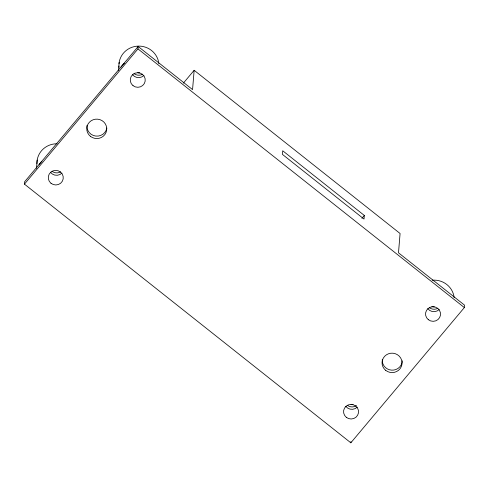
<?xml version="1.0" encoding="UTF-8"?>
<svg xmlns="http://www.w3.org/2000/svg" width="489" height="489" viewBox="0 0 489 489"><rect width="100%" height="100%" fill="white"/><g stroke="black" fill="none" stroke-linecap="round" stroke-linejoin="round"><path stroke-width="0.73" d="M24.45 184.139L24.646 181.725L138.167 46.492L192.562 89.603L194.151 70.294L400.081 233.504L398.498 252.813L464.55 305.16L464.354 307.575L350.833 442.808L24.45 184.139L137.965 48.906L138.167 46.492M36.498 168.338L37.182 160.037M118.485 70.667L119.169 62.372M364.317 215.441L364.024 219.066L282.428 154.396L282.721 150.777L364.317 215.441L361.897 218.332M350.833 442.808L350.931 441.604M183.387 83.118L194.151 70.294M137.965 48.906L464.354 307.575M106.834 128.002A10.012 9.713 4.7 0 1 95.697 136.058A10.012 9.713 4.7 0 1 86.987 125.477M402.251 360.772A10.012 9.713 4.7 0 1 391.646 370.155A10.012 9.713 4.7 0 1 382.282 359.513M434.36 306.847A7.506 7.286 4.7 0 1 431.781 306.432M353.027 404.476A7.506 7.286 4.7 0 1 351.065 404.415M119.029 67.439A20.018 19.426 4.7 0 1 118.925 65.997M118.986 63.808A20.018 19.426 4.7 0 1 138.735 46.094A20.018 19.426 4.7 0 1 158.846 63.613M36.944 163.662A20.018 19.426 4.7 0 1 57.115 143.766M139.713 72.775A7.506 7.286 4.7 0 1 137.751 72.714M121.089 67.036A20.018 19.426 4.7 0 1 124.457 63.173M142.599 74.206A7.506 7.286 4.7 0 1 134.004 73.576M143.931 75.447A7.506 7.286 4.7 0 1 132.458 74.597M39.102 164.701A20.018 19.426 4.7 0 1 41.926 161.339M60.612 171.877A7.506 7.286 4.7 0 1 52.023 171.242M61.95 173.112A7.506 7.286 4.7 0 1 50.477 172.269M432.16 280.228A20.018 19.426 4.7 0 1 454.14 297.642M437.893 308.241A7.506 7.286 4.7 0 1 429.305 307.605M439.232 309.476A7.506 7.286 4.7 0 1 427.759 308.632M356.457 405.564A7.506 7.286 4.7 0 1 347.318 405.277M357.245 407.148A7.506 7.286 4.7 0 1 345.772 406.304M90.447 136.352A10.012 9.713 4.7 0 0 106.633 130.416A10.012 9.713 4.7 0 0 93.173 119.75A10.012 9.713 4.7 0 0 90.447 136.352M51.027 183.308A7.506 7.286 4.7 0 0 63.173 178.858A7.506 7.286 4.7 0 0 53.075 170.857A7.506 7.286 4.7 0 0 51.027 183.308M133.014 85.642A7.506 7.286 4.7 0 0 145.154 81.186A7.506 7.286 4.7 0 0 135.062 73.191A7.506 7.286 4.7 0 0 133.014 85.642M385.742 370.387A10.012 9.713 4.7 0 0 401.934 364.452A10.012 9.713 4.7 0 0 388.474 353.785A10.012 9.713 4.7 0 0 385.742 370.387M428.315 319.678A7.506 7.286 4.7 0 0 440.455 315.222A7.506 7.286 4.7 0 0 430.363 307.22A7.506 7.286 4.7 0 0 428.315 319.678M346.328 417.343A7.506 7.286 4.7 0 0 358.468 412.893A7.506 7.286 4.7 0 0 348.376 404.892A7.506 7.286 4.7 0 0 346.328 417.343"/></g></svg>
